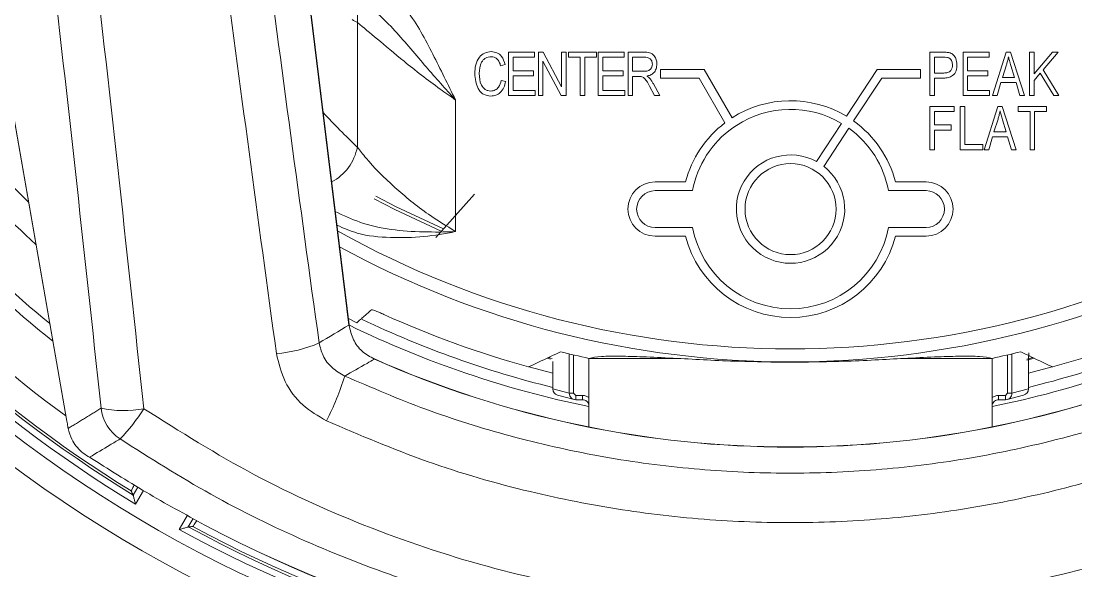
# Model space of a CAD drawing. Extents: x 16.7 to 113.1, y 4.5 to 84.5.
# Drawn here: x 105.198 to 107.631, y 33.252 to 34.52 of the extents above; entities that cross this region are included whole.
import ezdxf

# ---------------------------------------------------------------- set-up
doc = ezdxf.new("R2010")
doc.units = 0
doc.header["$MEASUREMENT"] = 0
doc.linetypes.add('SLD-SOLID', pattern=[0])
doc.layers.add('OBJECT', color=7, linetype='CONTINUOUS')

msp = doc.modelspace()

# ---------------------------------------------------------------- linework, layer by layer
at = {"layer": 'OBJECT', "linetype": 'SLD-SOLID', "lineweight": 15}
for p, q in [((105.9541, 33.819), (105.8403, 34.7459)), ((105.9545, 33.8191), (105.8407, 34.7459)), ((105.1171, 34.6632), (105.3032, 33.5974)), ((105.1171, 34.6627), (105.3032, 33.5969)), ((105.9734, 34.2293), (105.9734, 34.5169)), ((106.3222, 34.3485), (106.3222, 34.4485)), ((106.3222, 34.4485), (106.382, 34.4485)), ((106.382, 34.4368), (106.3326, 34.4368)), ((106.3326, 34.4368), (106.3326, 34.4056)), ((106.382, 34.4485), (106.382, 34.4368)), ((106.3912, 34.3485), (106.3912, 34.4485)), ((106.3912, 34.4485), (106.4023, 34.4485)), ((106.4023, 34.4485), (106.4444, 34.3688)), ((106.4444, 34.3688), (106.4444, 34.4485)), ((106.4444, 34.4485), (106.4548, 34.4485)), ((106.4548, 34.4485), (106.4548, 34.3485)), ((106.4602, 34.4485), (106.5251, 34.4485)), ((106.4602, 34.4368), (106.4602, 34.4485)), ((106.4874, 34.4368), (106.4602, 34.4368)), ((106.4874, 34.3485), (106.4874, 34.4368)), ((106.4978, 34.4368), (106.4978, 34.3485)), ((106.5251, 34.4368), (106.4978, 34.4368)), ((106.5251, 34.4485), (106.5251, 34.4368)), ((106.5291, 34.3485), (106.5291, 34.4485)), ((106.5291, 34.4485), (106.5889, 34.4485)), ((106.5395, 34.4368), (106.5395, 34.4056)), ((106.5889, 34.4368), (106.5395, 34.4368)), ((106.5889, 34.4485), (106.5889, 34.4368)), ((106.5981, 34.3485), (106.5981, 34.4485)), ((106.5981, 34.4485), (106.6348, 34.4485)), ((106.6355, 34.4368), (106.6085, 34.4368)), ((106.6085, 34.4368), (106.6085, 34.4043)), ((107.2943, 34.4485), (107.3251, 34.4485)), ((107.2943, 34.3485), (107.2943, 34.4485)), ((107.3262, 34.4368), (107.3047, 34.4368)), ((107.3047, 34.4368), (107.3047, 34.4004)), ((107.3709, 34.3485), (107.3709, 34.4485)), ((107.3709, 34.4485), (107.4306, 34.4485)), ((107.4306, 34.4368), (107.3813, 34.4368)), ((107.3813, 34.4368), (107.3813, 34.4056)), ((107.4306, 34.4485), (107.4306, 34.4368)), ((107.4384, 34.3485), (107.4704, 34.4485)), ((107.4704, 34.4485), (107.4805, 34.4485)), ((107.4805, 34.4485), (107.5125, 34.3485)), ((107.5242, 34.3485), (107.5242, 34.4485)), ((107.5242, 34.4485), (107.5345, 34.4485)), ((107.5345, 34.4485), (107.5345, 34.3987)), ((107.5345, 34.3987), (107.577, 34.4485)), ((107.5902, 34.4485), (107.5556, 34.4079)), ((107.577, 34.4485), (107.5902, 34.4485)), ((106.3143, 34.4199), (106.3039, 34.4173)), ((106.4437, 34.3485), (106.4016, 34.4281)), ((106.4016, 34.4281), (106.4016, 34.3485)), ((106.6726, 34.3885), (106.6726, 34.4085)), ((106.7733, 34.4085), (106.6726, 34.4085)), ((106.8377, 34.2969), (106.7733, 34.4085)), ((107.1016, 34.3007), (107.1724, 34.4085)), ((107.1724, 34.4085), (107.2728, 34.4085)), ((107.2728, 34.4085), (107.2728, 34.3885)), ((107.4708, 34.4191), (107.4614, 34.39)), ((107.4895, 34.39), (107.4811, 34.4175)), ((107.5556, 34.4079), (107.5917, 34.3485)), ((106.3052, 34.3835), (106.3156, 34.3809)), ((106.3326, 34.4056), (106.3794, 34.4056)), ((106.3794, 34.3939), (106.3326, 34.3939)), ((106.3326, 34.3939), (106.3326, 34.3602)), ((106.3794, 34.4056), (106.3794, 34.3939)), ((106.5395, 34.4056), (106.5863, 34.4056)), ((106.5863, 34.3939), (106.5395, 34.3939)), ((106.5395, 34.3939), (106.5395, 34.3602)), ((106.5863, 34.4056), (106.5863, 34.3939)), ((106.6085, 34.4043), (106.6328, 34.4043)), ((106.6217, 34.3926), (106.6085, 34.3926)), ((106.6085, 34.3926), (106.6085, 34.3485)), ((106.7618, 34.3885), (106.6726, 34.3885)), ((106.8213, 34.2854), (106.7618, 34.3885)), ((107.1183, 34.2897), (107.1832, 34.3885)), ((107.1832, 34.3885), (107.2728, 34.3885)), ((107.3047, 34.4004), (107.3264, 34.4004)), ((107.3258, 34.3887), (107.3047, 34.3887)), ((107.3047, 34.3887), (107.3047, 34.3485)), ((107.3813, 34.4056), (107.4281, 34.4056)), ((107.4281, 34.3939), (107.3813, 34.3939)), ((107.3813, 34.3939), (107.3813, 34.3602)), ((107.4281, 34.4056), (107.4281, 34.3939)), ((107.4614, 34.39), (107.4895, 34.39)), ((107.5487, 34.3997), (107.5345, 34.3831)), ((107.5345, 34.3831), (107.5345, 34.3485)), ((107.5798, 34.3485), (107.5487, 34.3997)), ((106.3326, 34.3602), (106.3833, 34.3602)), ((106.3833, 34.3602), (106.3833, 34.3485)), ((106.5395, 34.3602), (106.5902, 34.3602)), ((106.5902, 34.3602), (106.5902, 34.3485)), ((106.659, 34.3485), (106.6475, 34.3699)), ((106.6562, 34.3758), (106.6708, 34.3485)), ((107.3813, 34.3602), (107.4319, 34.3602)), ((107.4319, 34.3602), (107.4319, 34.3485)), ((107.458, 34.3783), (107.4493, 34.3485)), ((107.4929, 34.3783), (107.458, 34.3783)), ((107.5017, 34.3485), (107.4929, 34.3783)), ((106.2, 34.0347), (106.2, 34.3381)), ((106.3833, 34.3485), (106.3222, 34.3485)), ((106.4016, 34.3485), (106.3912, 34.3485)), ((106.4548, 34.3485), (106.4437, 34.3485)), ((106.4978, 34.3485), (106.4874, 34.3485)), ((106.5902, 34.3485), (106.5291, 34.3485)), ((106.6085, 34.3485), (106.5981, 34.3485)), ((106.6708, 34.3485), (106.659, 34.3485)), ((107.3047, 34.3485), (107.2943, 34.3485)), ((107.4319, 34.3485), (107.3709, 34.3485)), ((107.4493, 34.3485), (107.4384, 34.3485)), ((107.5125, 34.3485), (107.5017, 34.3485)), ((107.5345, 34.3485), (107.5242, 34.3485)), ((107.5917, 34.3485), (107.5798, 34.3485)), ((107.2943, 34.3235), (107.3501, 34.3235)), ((107.2943, 34.2235), (107.2943, 34.3235)), ((107.3501, 34.3118), (107.3047, 34.3118)), ((107.3047, 34.3118), (107.3047, 34.2806)), ((107.3501, 34.3235), (107.3501, 34.3118)), ((107.3644, 34.2235), (107.3644, 34.3235)), ((107.3644, 34.3235), (107.3748, 34.3235)), ((107.3748, 34.3235), (107.3748, 34.2352)), ((107.419, 34.2235), (107.4509, 34.3235)), ((107.4509, 34.3235), (107.461, 34.3235)), ((107.461, 34.3235), (107.493, 34.2235)), ((107.4982, 34.3118), (107.4982, 34.3235)), ((107.4982, 34.3235), (107.5631, 34.3235)), ((107.5255, 34.3118), (107.4982, 34.3118)), ((107.5255, 34.2235), (107.5255, 34.3118)), ((107.5631, 34.3118), (107.5358, 34.3118)), ((107.5358, 34.3118), (107.5358, 34.2235)), ((107.5631, 34.3235), (107.5631, 34.3118)), ((107.4513, 34.2941), (107.4419, 34.265)), ((107.47, 34.265), (107.4617, 34.2925)), ((106.8481, 34.279), (106.8395, 34.274)), ((106.8481, 34.279), (106.8478, 34.2796)), ((107.0328, 34.1961), (107.0906, 34.284)), ((107.0495, 34.1851), (107.1073, 34.273)), ((107.3047, 34.2806), (107.3436, 34.2806)), ((107.3436, 34.2689), (107.3047, 34.2689)), ((107.3047, 34.2689), (107.3047, 34.2235)), ((107.3436, 34.2806), (107.3436, 34.2689)), ((107.4419, 34.265), (107.47, 34.265)), ((107.4385, 34.2533), (107.4298, 34.2235)), ((107.4734, 34.2533), (107.4385, 34.2533)), ((107.4822, 34.2235), (107.4734, 34.2533)), ((107.3047, 34.2235), (107.2943, 34.2235)), ((107.4164, 34.2235), (107.3644, 34.2235)), ((107.3748, 34.2352), (107.4164, 34.2352)), ((107.4164, 34.2352), (107.4164, 34.2235)), ((107.4298, 34.2235), (107.419, 34.2235)), ((107.493, 34.2235), (107.4822, 34.2235)), ((107.5358, 34.2235), (107.5255, 34.2235)), ((106.7306, 34.149), (106.6602, 34.149)), ((107.2852, 34.149), (107.2148, 34.149)), ((106.2439, 34.1209), (106.1541, 34.0212)), ((106.7467, 34.129), (106.6602, 34.129)), ((107.2852, 34.129), (107.1987, 34.129)), ((106.6602, 34.044), (106.7467, 34.044)), ((107.1987, 34.044), (107.2852, 34.044)), ((106.6602, 34.024), (106.7306, 34.024)), ((107.2148, 34.024), (107.2852, 34.024)), ((105.9722, 33.8244), (105.9526, 33.8339)), ((105.9541, 33.819), (105.9545, 33.8191)), ((106.4622, 33.6616), (106.4622, 33.7524)), ((107.4834, 33.7524), (107.4834, 33.6616)), ((106.4109, 33.7425), (106.419, 33.7404)), ((106.414, 33.744), (106.4225, 33.7418)), ((106.424, 33.7352), (106.424, 33.6716)), ((106.424, 33.7352), (106.424, 33.6716)), ((106.4722, 33.75), (106.4722, 33.6616)), ((106.5077, 33.5836), (106.5077, 33.7421)), ((106.7111, 33.7421), (106.5077, 33.7421)), ((107.2343, 33.7421), (107.4377, 33.7421)), ((107.4377, 33.5838), (107.4377, 33.7421)), ((107.4735, 33.6616), (107.4735, 33.7501)), ((107.5178, 33.7382), (107.5345, 33.7425)), ((107.5181, 33.7406), (107.5314, 33.744)), ((107.5216, 33.6716), (107.5216, 33.728)), ((107.5216, 33.6716), (107.5216, 33.728)), ((107.5216, 33.728), (107.5216, 33.728)), ((106.424, 33.7082), (106.3688, 33.7227)), ((107.5766, 33.7227), (107.5216, 33.7083)), ((106.424, 33.6716), (106.4622, 33.6616)), ((106.424, 33.6716), (106.424, 33.6716)), ((106.4352, 33.6571), (106.4734, 33.6471)), ((106.4622, 33.6616), (106.4722, 33.6616)), ((106.4722, 33.6616), (106.4772, 33.6566)), ((106.4772, 33.6566), (106.4929, 33.6566)), ((106.4772, 33.6466), (106.4772, 33.6566)), ((106.4929, 33.6466), (106.4929, 33.6566)), ((107.4527, 33.6566), (107.4685, 33.6566)), ((107.4527, 33.6566), (107.4527, 33.6466)), ((107.4685, 33.6566), (107.4735, 33.6616)), ((107.4685, 33.6566), (107.4685, 33.6466)), ((107.4723, 33.6471), (107.5105, 33.6571)), ((107.4735, 33.6616), (107.4834, 33.6616)), ((107.4834, 33.6616), (107.5216, 33.6716)), ((107.5216, 33.6716), (107.5216, 33.6716)), ((106.4929, 33.6466), (106.4772, 33.6466)), ((107.4377, 33.5838), (107.4377, 33.6316)), ((107.4377, 33.6316), (107.4377, 33.6316)), ((107.4685, 33.6466), (107.4527, 33.6466)), ((105.3032, 33.5969), (105.3032, 33.5974)), ((105.4562, 33.4267), (105.4669, 33.4452)), ((105.4797, 33.4373), (105.4616, 33.4059)), ((105.5627, 33.3475), (105.5814, 33.38)), ((105.5945, 33.3727), (105.5833, 33.3533))]:
    msp.add_line(p, q, dxfattribs=at)
at = {"layer": 'OBJECT', "linetype": 'SLD-SOLID', "lineweight": 15, "flags": 128}
for points in [[(106.1719, 34.041), (106.0628, 34.0917), (106.0158, 34.116)], [(106.167, 34.0355), (106.0597, 34.0854), (106.0123, 34.11)]]:
    msp.add_lwpolyline(points, dxfattribs=at)
at = {"layer": 'OBJECT', "linetype": 'SLD-SOLID', "lineweight": 15}
msp.add_circle((106.9727, 34.0865), 0.105, dxfattribs=at)
for centre, radius, start, end in [((106.9727, 35.9065), 3.0068, 199.7991, 266.1975), ((106.9727, 35.9065), 2.9472, 200.4368, 266.0663), ((106.9727, 35.9065), 3.0068, 273.8025, 340.2009), ((106.9727, 35.9065), 2.9472, 273.9337, 339.5632), ((106.9727, 35.9065), 3.76, 196.2407, 260.9363), ((106.9727, 35.9065), 3.76, 279.0637, 343.7593), ((105.8833, 34.528), 0.0908, 352.9658, 47.8323), ((106.9727, 35.9065), 2.5186, 215.5324, 225.7382), ((106.9727, 35.9065), 2.5781, 216.091, 227.5326), ((106.9727, 34.0865), 0.25, 58.9684, 122.6711), ((106.9727, 34.0865), 0.23, 59.1678, 122.9036), ((106.9727, 35.9065), 2.7223, 216.4098, 231.3094), ((106.9727, 35.9065), 2.6951, 216.6431, 230.6511), ((106.9727, 34.0865), 0.25, 14.4775, 54.3835), ((106.9727, 35.9065), 2.9217, 214.2537, 238.8549), ((106.9727, 35.9065), 2.9067, 214.2537, 238.5533), ((106.9727, 35.9065), 2.841, 215.3738, 233.958), ((106.9727, 34.0865), 0.25, 127.2733, 165.5225), ((106.9727, 34.0865), 0.23, 125.4014, 169.3515), ((106.9727, 34.0865), 0.23, 10.6485, 54.184), ((106.9727, 35.9065), 2.901, 214.6589, 238.3816), ((105.86, 34.251), 0.1154, 297.8574, 349.1829), ((106.9727, 34.0865), 0.125, 61.2645, 52.0874), ((106.6602, 34.0865), 0.0625, 90, 270), ((107.2852, 34.0865), 0.0625, 270, 90), ((106.6602, 34.0865), 0.0425, 90, 270), ((107.2852, 34.0865), 0.0425, 270, 90), ((106.9727, 34.0865), 0.23, 190.6485, 349.3515), ((106.9727, 35.9065), 2.1425, 240.8117, 299.1554), ((106.9727, 34.0865), 0.25, 194.4775, 345.5225), ((106.9727, 35.9065), 2.1724, 241.3863, 298.5815), ((106.9727, 35.9065), 2.2979, 244.5353, 256.1854), ((106.9727, 35.9065), 2.2663, 245.5443, 254.5252), ((106.9727, 35.9065), 2.2979, 283.8214, 295.5051), ((106.9727, 35.9065), 2.2663, 285.4748, 294.4557), ((106.9727, 35.9065), 2.3227, 244.0218, 258.4514), ((106.9727, 35.9065), 2.3227, 281.5486, 295.9658), ((105.7698, 34.0315), 0.2786, 273.4645, 294.4556), ((106.9727, 35.9065), 2.2138, 256.1215, 257.8747), ((106.9727, 35.9065), 2.2138, 282.1253, 283.8785), ((107.7209, 33.7334), 0.1993, 173.8022, 181.5423), ((106.9722, 35.907), 2.3696, 246.1107, 293.8893), ((106.9722, 35.907), 2.3693, 246.1107, 293.8893), ((105.3225, 33.8937), 0.6508, 332.9786, 342.8135), ((106.439, 33.6716), 0.015, 180, 255.2757), ((106.439, 33.6716), 0.015, 179.8724, 255.2398), ((107.5066, 33.6716), 0.015, 284.7243, 0), ((107.5066, 33.6716), 0.015, 284.7749, 0.1129), ((105.4339, 33.8762), 0.2545, 258.2405, 280.5611), ((105.482, 33.64), 0.1008, 187.4099, 236.2556), ((105.1471, 33.8304), 0.3911, 315.4921, 328.4973), ((106.9727, 35.9065), 2.9217, 241.1451, 294.6952), ((106.9727, 35.9065), 2.9067, 241.4467, 294.6952), ((106.9727, 35.9065), 2.901, 241.6184, 294.5249), ((106.9722, 35.907), 2.8855, 242.0886, 297.9114), ((106.9722, 35.907), 2.8851, 242.0886, 297.9114)]:
    msp.add_arc(centre, radius, start, end, dxfattribs=at)
for centre, major_axis, ratio, start_param, end_param in [((102.9848, 35.8949), (-2.1536, 17.275), 0.121842, 4.565556, 4.630005), ((103.0833, 35.907), (-2.1532, 17.375), 0.121162, 4.565731, 4.630179), ((107.7431, 35.9191), (-2.1536, 17.275), 0.121842, 1.624136, 1.679863), ((107.6446, 35.907), (-2.1532, 17.375), 0.121162, 1.626169, 1.680037), ((106.7597, 35.9065), (1.6185, 0), 0.982242, 4.196653, 4.205118), ((107.7104, 35.9065), (2.4576, 0), 0.964711, 3.880809, 3.927407), ((101.1787, 35.1956), (6.3338, 0.7777), 0.437652, 5.494762, 5.511116), ((104.3161, 35.9065), (3.7283, 0), 0.701634, 5.295177, 5.319034), ((109.6293, 35.9065), (3.7283, 0), 0.701634, 4.105744, 4.129601), ((106.4772, 33.6616), (0.0038, 0.0145), 0.999219, 1.827206, 3.399159), ((107.4685, 33.6616), (-0.0038, 0.0145), 0.999219, 2.884026, 4.455979), ((105.2693, 33.4001), (-0.0636, 0.5099), 0.121842, 5.067389, 5.094438), ((110.0433, 34.1337), (4.6065, -2.6595), 0.745432, 3.961915, 3.96411), ((103.9021, 37.6793), (4.6065, -2.6595), 0.745432, 5.460668, 5.462863)]:
    msp.add_ellipse(centre, major_axis=major_axis, ratio=ratio, start_param=start_param, end_param=end_param, dxfattribs=at)
for points, knots in [([(106.0112, 34.6254), (106.0385, 34.5993), (106.0939, 34.5464), (106.1484, 34.4434), (106.1824, 34.3735), (106.1999, 34.3383), (106.2, 34.3381)], [0, 0, 0, 0, 0.324519, 0.659805, 0.9981, 1, 1, 1, 1]), ([(106.2, 34.3381), (106.1998, 34.3383), (106.1988, 34.3394), (106.1943, 34.3443), (106.1672, 34.3743), (106.1162, 34.432), (106.051, 34.5117), (105.9993, 34.5567), (105.9753, 34.5776)], [0, 0, 0, 0, 0.002191, 0.013463, 0.059638, 0.364667, 0.706177, 1, 1, 1, 1]), ([(106.2, 34.3381), (106.188, 34.3465), (106.1464, 34.3757), (106.0834, 34.4246), (106.0169, 34.4812), (105.9877, 34.5051), (105.9734, 34.5169)], [0, 0, 0, 0, 0.130798, 0.454343, 0.731133, 1, 1, 1, 1]), ([(106.2442, 34.3991), (106.2445, 34.4058), (106.2452, 34.4191), (106.2532, 34.4363), (106.2667, 34.4479), (106.2772, 34.4491), (106.2824, 34.4498)], [0, 0, 0, 0, 0.281019, 0.560858, 0.780458, 1, 1, 1, 1]), ([(106.282, 34.4381), (106.2775, 34.4375), (106.2707, 34.4367), (106.2637, 34.4308), (106.256, 34.4197), (106.2552, 34.4083), (106.2546, 34.3991)], [0, 0, 0, 0, 0.249484, 0.375152, 0.500972, 1, 1, 1, 1]), ([(106.3039, 34.4173), (106.303, 34.4203), (106.3012, 34.4261), (106.2962, 34.4332), (106.2893, 34.4375), (106.2844, 34.4379), (106.282, 34.4381)], [0, 0, 0, 0, 0.280771, 0.560437, 0.780015, 1, 1, 1, 1]), ([(106.2824, 34.4498), (106.2869, 34.4493), (106.2958, 34.4482), (106.3087, 34.4376), (106.3122, 34.4266), (106.3143, 34.4199)], [0, 0, 0, 0, 0.280084, 0.560196, 1, 1, 1, 1]), ([(106.6348, 34.4485), (106.6392, 34.4485), (106.6479, 34.4484), (106.6586, 34.4414), (106.6636, 34.4311), (106.6641, 34.4243), (106.6643, 34.4209)], [0, 0, 0, 0, 0.281472, 0.55823, 0.77891, 1, 1, 1, 1]), ([(106.6539, 34.4209), (106.6537, 34.4235), (106.6532, 34.4287), (106.648, 34.4343), (106.6416, 34.4365), (106.6376, 34.4367), (106.6355, 34.4368)], [0, 0, 0, 0, 0.279816, 0.558243, 0.778758, 1, 1, 1, 1]), ([(107.3251, 34.4485), (107.3281, 34.4485), (107.3336, 34.4484), (107.3388, 34.4471), (107.3411, 34.4466)], [0, 0, 0, 0, 0.560429, 1, 1, 1, 1]), ([(107.3462, 34.419), (107.346, 34.4218), (107.3455, 34.4276), (107.3406, 34.4349), (107.333, 34.4367), (107.3285, 34.4368), (107.3262, 34.4368)], [0, 0, 0, 0, 0.280479, 0.559115, 0.778502, 1, 1, 1, 1]), ([(107.3411, 34.4466), (107.3439, 34.4451), (107.3494, 34.4422), (107.3555, 34.4324), (107.3562, 34.4244), (107.3566, 34.4195)], [0, 0, 0, 0, 0.279584, 0.560032, 1, 1, 1, 1]), ([(107.4755, 34.4381), (107.4748, 34.4345), (107.4735, 34.4281), (107.4716, 34.4219), (107.4708, 34.4191)], [0, 0, 0, 0, 0.559989, 1, 1, 1, 1]), ([(107.4811, 34.4175), (107.48, 34.4213), (107.4779, 34.4281), (107.4762, 34.435), (107.4755, 34.4381)], [0, 0, 0, 0, 0.560012, 1, 1, 1, 1]), ([(106.6328, 34.4043), (106.6357, 34.4044), (106.6414, 34.4044), (106.649, 34.4078), (106.6533, 34.4141), (106.6537, 34.4186), (106.6539, 34.4209)], [0, 0, 0, 0, 0.281468, 0.559882, 0.779719, 1, 1, 1, 1]), ([(106.6643, 34.4209), (106.664, 34.4172), (106.6635, 34.4097), (106.6577, 34.4006), (106.6495, 34.3952), (106.6438, 34.3939), (106.6409, 34.3933)], [0, 0, 0, 0, 0.28019, 0.559144, 0.779314, 1, 1, 1, 1]), ([(107.3566, 34.4195), (107.3563, 34.4148), (107.3556, 34.4056), (107.3482, 34.3939), (107.3367, 34.3892), (107.3294, 34.3889), (107.3258, 34.3887)], [0, 0, 0, 0, 0.280511, 0.559034, 0.778919, 1, 1, 1, 1]), ([(107.3264, 34.4004), (107.3293, 34.4005), (107.3352, 34.4008), (107.3426, 34.4051), (107.3459, 34.4121), (107.3461, 34.4167), (107.3462, 34.419)], [0, 0, 0, 0, 0.281153, 0.559073, 0.778944, 1, 1, 1, 1]), ([(106.2815, 34.3472), (106.2754, 34.3479), (106.2663, 34.349), (106.257, 34.3569), (106.2468, 34.3717), (106.2453, 34.387), (106.2442, 34.3991)], [0, 0, 0, 0, 0.249373, 0.3750404, 0.500926, 1, 1, 1, 1]), ([(106.2546, 34.3991), (106.255, 34.3899), (106.2556, 34.3761), (106.2661, 34.3632), (106.2744, 34.3593), (106.2789, 34.359), (106.2812, 34.3589)], [0, 0, 0, 0, 0.499501, 0.748861, 0.874364, 1, 1, 1, 1]), ([(106.2812, 34.3589), (106.2847, 34.3593), (106.2918, 34.3602), (106.3016, 34.3692), (106.3039, 34.3781), (106.3052, 34.3835)], [0, 0, 0, 0, 0.279798, 0.559784, 1, 1, 1, 1]), ([(106.6475, 34.3699), (106.6444, 34.3761), (106.6402, 34.3848), (106.63, 34.3925), (106.6245, 34.3926), (106.6217, 34.3926)], [0, 0, 0, 0, 0.560977, 0.77974, 1, 1, 1, 1]), ([(106.6409, 34.3933), (106.6423, 34.3926), (106.6446, 34.3913), (106.6466, 34.3894), (106.6475, 34.3886)], [0, 0, 0, 0, 0.560147, 1, 1, 1, 1]), ([(106.6475, 34.3886), (106.6493, 34.3864), (106.6525, 34.3823), (106.6551, 34.3778), (106.6562, 34.3758)], [0, 0, 0, 0, 0.559973, 1, 1, 1, 1]), ([(106.3156, 34.3809), (106.3144, 34.3762), (106.3119, 34.3667), (106.304, 34.3552), (106.2931, 34.3482), (106.2853, 34.3475), (106.2815, 34.3472)], [0, 0, 0, 0, 0.280748, 0.560276, 0.780036, 1, 1, 1, 1]), ([(107.456, 34.3131), (107.4553, 34.3095), (107.454, 34.3031), (107.4522, 34.2969), (107.4513, 34.2941)], [0, 0, 0, 0, 0.559989, 1, 1, 1, 1]), ([(107.4617, 34.2925), (107.4605, 34.2963), (107.4584, 34.3031), (107.4567, 34.31), (107.456, 34.3131)], [0, 0, 0, 0, 0.560012, 1, 1, 1, 1]), ([(105.9734, 34.2293), (105.9798, 34.2211), (106.0017, 34.1929), (106.0551, 34.1385), (106.1277, 34.0792), (106.1788, 34.0477), (106.2, 34.0347)], [0, 0, 0, 0, 0.139376, 0.476221, 0.783717, 1, 1, 1, 1]), ([(105.9223, 34.081), (105.941, 34.0721), (106.0043, 34.0419), (106.1009, 34.0331), (106.175, 34.0334), (106.1997, 34.0347), (106.2, 34.0347)], [0, 0, 0, 0, 0.2181887, 0.7401495, 0.9975472, 1, 1, 1, 1]), ([(106.2, 34.0347), (106.1997, 34.0346), (106.1756, 34.0296), (106.1257, 34.0213), (106.0499, 34.0197), (105.9808, 34.0254), (105.9417, 34.0426), (105.9262, 34.0495)], [0, 0, 0, 0, 0.00238, 0.265375, 0.542175, 0.818508, 1, 1, 1, 1]), ([(106.0345, 33.8435), (106.0328, 33.8443), (106.028, 33.8465), (106.0204, 33.8497), (106.0129, 33.8525), (106.0075, 33.8542), (106.0064, 33.8541), (106.0059, 33.854)], [0, 0, 0, 0, 0.119375, 0.340233, 0.560698, 0.78033, 1, 1, 1, 1]), ([(106.0126, 33.7404), (106.0028, 33.7458), (105.9833, 33.7568), (105.9619, 33.7849), (105.9568, 33.8074), (105.9541, 33.819)], [0, 0, 0, 0, 0.326673, 0.652869, 1, 1, 1, 1]), ([(105.9443, 33.7014), (105.9341, 33.7072), (105.9136, 33.7188), (105.8929, 33.7466), (105.8876, 33.7679), (105.8852, 33.7779)], [0, 0, 0, 0, 0.348121, 0.696422, 1, 1, 1, 1]), ([(105.7867, 33.7534), (105.792, 33.7313), (105.8027, 33.6872), (105.8446, 33.6318), (105.8833, 33.6091), (105.9023, 33.598)], [0, 0, 0, 0, 0.336948, 0.673845, 1, 1, 1, 1]), ([(106.0126, 33.7404), (106.0069, 33.7371), (105.9842, 33.724), (105.9614, 33.7111), (105.9443, 33.7014)], [0, 0, 0, 0, 0.247158, 1, 1, 1, 1]), ([(106.5077, 33.7421), (106.516, 33.7438), (106.5329, 33.7473), (106.5796, 33.7475), (106.6381, 33.7455), (106.6865, 33.7432), (106.7111, 33.7421)], [0, 0, 0, 0, 0.269196, 0.546082, 0.769543, 1, 1, 1, 1]), ([(106.7111, 33.7421), (106.7569, 33.7395), (106.8386, 33.735), (106.9602, 33.7329), (107.08, 33.7343), (107.1694, 33.7382), (107.2237, 33.7415), (107.2343, 33.7421)], [0, 0, 0, 0, 0.280941, 0.499817, 0.649677, 0.931441, 1, 1, 1, 1]), ([(107.4377, 33.7421), (107.4294, 33.7438), (107.4125, 33.7473), (107.3658, 33.7475), (107.3072, 33.7455), (107.2589, 33.7432), (107.2343, 33.7421)], [0, 0, 0, 0, 0.269196, 0.546082, 0.769543, 1, 1, 1, 1]), ([(107.5216, 33.728), (107.5216, 33.7302), (107.5217, 33.7359), (107.5218, 33.7433), (107.5221, 33.7473), (107.5221, 33.7486)], [0, 0, 0, 0, 0.292983, 0.76019, 1, 1, 1, 1]), ([(105.9443, 33.7014), (106.0063, 33.6747), (106.1308, 33.6212), (106.3268, 33.5603), (106.5293, 33.5142), (106.7347, 33.4858), (106.9403, 33.4747), (107.1456, 33.4805), (107.3522, 33.5036), (107.5656, 33.5464), (107.7837, 33.6094), (107.9277, 33.6706), (108.0001, 33.7014)], [0, 0, 0, 0, 0.095577, 0.191815, 0.290141, 0.38919, 0.484768, 0.581013, 0.679359, 0.77843, 0.888705, 1, 1, 1, 1]), ([(106.4929, 33.6566), (106.4958, 33.6564), (106.5011, 33.6559), (106.5056, 33.653), (106.5077, 33.6516)], [0, 0, 0, 0, 0.5312854, 1, 1, 1, 1]), ([(107.4377, 33.6515), (107.4399, 33.6529), (107.4444, 33.6559), (107.4499, 33.6564), (107.4527, 33.6566)], [0, 0, 0, 0, 0.478773, 1, 1, 1, 1]), ([(106.5077, 33.6338), (106.5077, 33.6342), (106.5075, 33.6362), (106.5059, 33.6397), (106.5025, 33.6435), (106.498, 33.6461), (106.4946, 33.6464), (106.4929, 33.6466)], [0, 0, 0, 0, 0.050954, 0.288139, 0.525354, 0.762654, 1, 1, 1, 1]), ([(107.4527, 33.6466), (107.451, 33.6464), (107.4477, 33.6461), (107.4432, 33.6435), (107.4398, 33.6397), (107.438, 33.6355), (107.4378, 33.6327), (107.4377, 33.6316)], [0, 0, 0, 0, 0.214777, 0.429512, 0.644171, 0.858802, 1, 1, 1, 1]), ([(105.4805, 33.626), (105.5646, 33.5732), (105.7329, 33.4675), (106.0057, 33.3454), (106.2894, 33.2519), (106.5826, 33.192), (106.8806, 33.1649), (107.1787, 33.171), (107.4729, 33.211), (107.7597, 33.2825), (108.0211, 33.3797), (108.2569, 33.4942), (108.3949, 33.5821), (108.4638, 33.626)], [0, 0, 0, 0, 0.094108, 0.188508, 0.282606, 0.376776, 0.471253, 0.56542, 0.658464, 0.751806, 0.844857, 0.922428, 1, 1, 1, 1]), ([(105.3062, 33.5803), (105.3086, 33.5717), (105.3146, 33.5502), (105.3324, 33.5298), (105.3481, 33.5184), (105.3545, 33.5147), (105.3555, 33.5141), (105.3556, 33.5141)], [0, 0, 0, 0, 0.291275, 0.731777, 0.961023, 0.995992, 1, 1, 1, 1]), ([(108.0421, 33.598), (107.9777, 33.5701), (107.8489, 33.5144), (107.6458, 33.4507), (107.4364, 33.4026), (107.2235, 33.3726), (107.0109, 33.3606), (106.798, 33.3662), (106.5842, 33.3897), (106.3612, 33.4339), (106.1317, 33.5), (105.979, 33.5652), (105.9023, 33.598)], [0, 0, 0, 0, 0.095398, 0.1907956, 0.2889546, 0.3871132, 0.4825164, 0.5779195, 0.6761072, 0.7742954, 0.8866036, 1, 1, 1, 1]), ([(105.426, 33.5562), (105.4183, 33.5516), (105.3948, 33.5375), (105.3713, 33.5235), (105.3556, 33.5141)], [0, 0, 0, 0, 0.328344, 1, 1, 1, 1]), ([(108.5184, 33.5562), (108.454, 33.5152), (108.3248, 33.433), (108.1172, 33.3294), (107.8996, 33.2414), (107.6755, 33.1726), (107.448, 33.1231), (107.2176, 33.0927), (106.9826, 33.0818), (106.7488, 33.0909), (106.5191, 33.1193), (106.2941, 33.1661), (106.0712, 33.2322), (105.8501, 33.319), (105.6328, 33.425), (105.4951, 33.5124), (105.426, 33.5562)], [0, 0, 0, 0, 0.069874, 0.140224, 0.21209, 0.284485, 0.354361, 0.42473, 0.496663, 0.569139, 0.63829, 0.70792, 0.779053, 0.850702, 0.925062, 1, 1, 1, 1]), ([(105.3556, 33.5141), (105.3987, 33.4867), (105.4853, 33.4318), (105.5761, 33.3823), (105.6217, 33.3575)], [0, 0, 0, 0, 0.497922, 1, 1, 1, 1]), ([(105.4588, 33.4502), (105.4573, 33.4475), (105.4538, 33.4409), (105.4519, 33.4369), (105.4518, 33.4363), (105.4518, 33.4361)], [0, 0, 0, 0, 0.32566, 0.801757, 1, 1, 1, 1]), ([(105.4562, 33.4267), (105.4563, 33.4265), (105.4564, 33.4261), (105.457, 33.4235), (105.4582, 33.4189), (105.4598, 33.4127), (105.461, 33.408), (105.4615, 33.4059), (105.4616, 33.4059)], [0, 0, 0, 0, 0.142145, 0.283516, 0.488774, 0.776443, 0.994579, 1, 1, 1, 1]), ([(105.5937, 33.3542), (105.5941, 33.3546), (105.595, 33.3555), (105.5984, 33.3606), (105.6019, 33.3664), (105.6029, 33.368)], [0, 0, 0, 0, 0.368047, 0.830224, 1, 1, 1, 1]), ([(105.5627, 33.3475), (105.5627, 33.3475), (105.5648, 33.3481), (105.5694, 33.3494), (105.5756, 33.3511), (105.5802, 33.3524), (105.5827, 33.3531), (105.5831, 33.3532), (105.5833, 33.3533)], [0, 0, 0, 0, 0.005421, 0.223557, 0.511226, 0.716484, 0.857855, 1, 1, 1, 1])]:
    msp.add_open_spline(points, degree=3, knots=knots, dxfattribs=at)
for points in [[(105.9722, 33.8244), (106.0059, 33.854)], [(106.424, 33.7352), (106.4241, 33.7352)], [(105.3062, 33.5803), (105.382, 33.627)], [(105.3055, 33.5846), (105.3062, 33.5803)], [(105.4562, 33.4267), (105.4562, 33.4267)], [(105.5833, 33.3533), (105.5833, 33.3533)]]:
    msp.add_open_spline(points, degree=1, dxfattribs=at)

doc.saveas('drawing.dxf')
